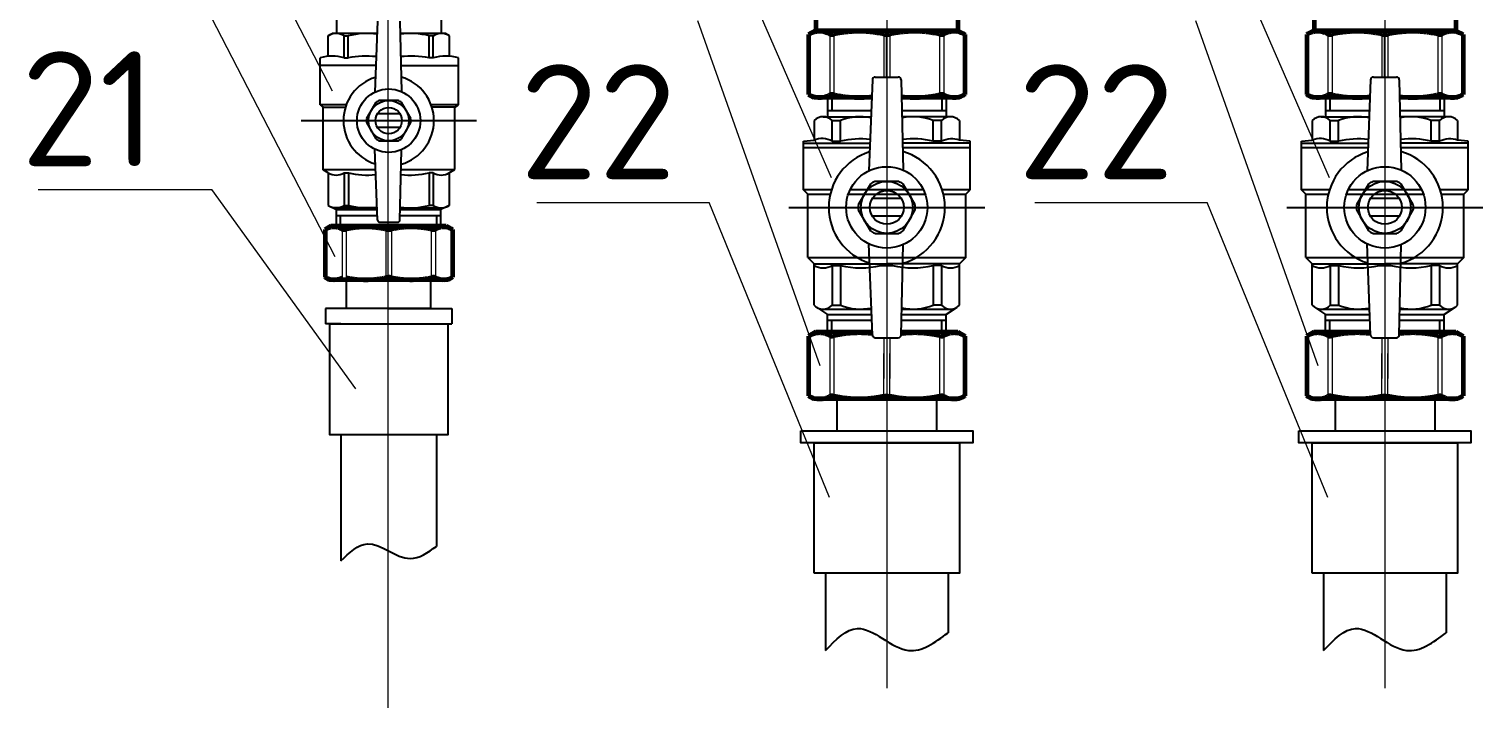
# Model space of a CAD drawing. Header units: millimetres. Extents: x -718 to 68664, y -49984 to -979.
# Drawn here: x 9731 to 13525, y -25816 to -24046 of the extents above; entities that cross this region are included whole.
import ezdxf

# ---------------------------------------------------------------- set-up
doc = ezdxf.new("R2010")
doc.units = ezdxf.units.MM
doc.layers.add('Text', color=7, linetype='Continuous', lineweight=15)
doc.layers.add('ХВС (В1)_20', color=5, linetype='Continuous', lineweight=25)
doc.styles.add('ISOCPEUR', font='isocpeur.ttf', dxfattribs={"width": 0.65})

msp = doc.modelspace()

# ---------------------------------------------------------------- linework, layer by layer
at = {"layer": 'Text'}
for p, q in [((11969.6, -22177.7), (11969.6, -25764.9)), ((13269.6, -22177.7), (13269.6, -25764.9)), ((10667, -22228.9), (10667, -25816.1))]:
    msp.add_line(p, q, dxfattribs=at)
for points in [[(10522.8, -24207.7), (10186.6, -23558.9)], [(11825.3, -24433.9), (11451.5, -23577.2)], [(13125.3, -24433.9), (12751.5, -23577.2)], [(10529.9, -24639.8), (10193.8, -23991)], [(11795.7, -24924.2), (11476.4, -24024.3)], [(13095.7, -24924.2), (12776.4, -24024.3)], [(9754.5, -24464.1), (10207.9, -24464.1)], [(10583.6, -24984.4), (10207.9, -24464.1)], [(11056.1, -24497.9), (11506.1, -24497.9)], [(11820.3, -25267.5), (11506.1, -24497.9)], [(12356.1, -24497.9), (12806.1, -24497.9)], [(13120.3, -25267.5), (12806.1, -24497.9)]]:
    msp.add_lwpolyline(points, dxfattribs=at)
at = {"layer": 'ХВС (В1)_20', "ltscale": 0.5}
for p, q in [((10533.3, -24014.2), (10533.3, -24057.5)), ((10806.2, -24014.2), (10806.2, -24057.5)), ((10640.3, -24025.4), (10633.2, -24210.5)), ((10698.8, -24025.4), (10703, -24209.1)), ((10511.3, -24063.6), (10521.8, -24057.5)), ((10511.3, -24117.2), (10511.3, -24063.6)), ((10639.1, -24057.5), (10521.8, -24057.5)), ((10553.2, -24121.1), (10553.2, -24063.6)), ((10553.2, -24063.6), (10564, -24063.6)), ((10564, -24121.1), (10564, -24063.6)), ((10817.7, -24057.5), (10699.5, -24057.5)), ((10775.1, -24121.1), (10775.1, -24063.6)), ((10786.3, -24063.6), (10775.5, -24063.6)), ((10786, -24121.1), (10786, -24063.6)), ((10828.3, -24063.6), (10817.7, -24057.5)), ((10828.3, -24117), (10828.3, -24063.6)), ((10491, -24140.6), (10491, -24121.1)), ((10852, -24140.6), (10852, -24121.1)), ((10491, -24243.3), (10491, -24140.6)), ((10635.9, -24140.6), (10491, -24140.6)), ((10701.4, -24140.6), (10852, -24140.6)), ((10852, -24243.3), (10852, -24140.6)), ((11932.1, -24178.2), (11923, -24415.7)), ((11939.5, -24171), (11999.7, -24171)), ((12007.1, -24178.2), (12012.4, -24413.9)), ((13232.1, -24178.2), (13223, -24415.7)), ((13239.5, -24171), (13299.7, -24171)), ((13307.1, -24178.2), (13312.4, -24413.9)), ((10491, -24243.3), (10498.6, -24249.5)), ((10559, -24243.3), (10491, -24243.3)), ((10852, -24243.3), (10780.2, -24243.3)), ((10842.2, -24249.5), (10852, -24243.3)), ((10498.6, -24413.1), (10498.6, -24249.5)), ((10498.6, -24249.5), (10556.8, -24249.5)), ((10842, -24249.5), (10782.3, -24249.5)), ((10842, -24412.2), (10842, -24249.5)), ((11803.4, -24274.6), (11928.4, -24274.6)), ((11827, -24284.4), (11848.6, -24284.4)), ((12135.8, -24274.6), (12009.3, -24274.6)), ((12112.1, -24284.4), (12090.5, -24284.4)), ((13103.4, -24274.6), (13228.4, -24274.6)), ((13127, -24284.4), (13148.6, -24284.4)), ((13435.8, -24274.6), (13309.3, -24274.6)), ((13412.1, -24284.4), (13390.5, -24284.4)), ((10640.3, -24544.2), (10633.2, -24359.1)), ((11752.1, -24338.6), (11779.7, -24335.6)), ((11752.1, -24343.1), (11752.1, -24338.6)), ((11827, -24338.6), (11848.6, -24338.6)), ((12112.1, -24338.6), (12090.5, -24338.6)), ((12187.1, -24338.6), (12159.4, -24335.6)), ((12187.1, -24343.1), (12187.1, -24338.6)), ((13052.1, -24338.6), (13079.7, -24335.6)), ((13052.1, -24343.1), (13052.1, -24338.6)), ((13127, -24338.6), (13148.6, -24338.6)), ((13412.1, -24338.6), (13390.5, -24338.6)), ((13487.1, -24338.6), (13459.4, -24335.6)), ((13487.1, -24343.1), (13487.1, -24338.6)), ((10698.8, -24544.2), (10702.9, -24360.5)), ((10511.5, -24420.6), (10498.6, -24413.1)), ((10635.3, -24413.1), (10498.6, -24413.1)), ((10511.5, -24420.6), (10511.5, -24506)), ((10553.5, -24420.6), (10564.3, -24420.6)), ((10553.5, -24420.6), (10553.5, -24506)), ((10564.3, -24420.6), (10564.3, -24506)), ((10840.6, -24413.1), (10701.8, -24413.1)), ((10785.6, -24420.6), (10774.8, -24420.6)), ((10774.8, -24420.6), (10774.8, -24506)), ((10785.6, -24420.6), (10785.6, -24506)), ((10827.5, -24420.6), (10842, -24412.2)), ((10827.5, -24420.6), (10827.5, -24506)), ((10511.5, -24506.3), (10533, -24516.1)), ((10639.1, -24512.1), (10524.3, -24512.1)), ((10553.5, -24506), (10564.3, -24506)), ((10699.5, -24512.1), (10814.4, -24512.1)), ((10785.6, -24506), (10774.8, -24506)), ((10827.5, -24505.7), (10806, -24516.1)), ((10533.1, -24559.5), (10533, -24516.1)), ((10533.1, -24532.5), (10639.9, -24532.5)), ((10646.2, -24549.8), (10693, -24549.8)), ((10699.1, -24532.5), (10806, -24532.5)), ((10806, -24559.5), (10806, -24516.1)), ((11932.1, -24843.8), (11923, -24606.3)), ((12007.1, -24843.8), (12012.4, -24608.1)), ((13232.1, -24843.8), (13223, -24606.3)), ((13307.1, -24843.8), (13312.4, -24608.1)), ((11779.7, -24658), (11969.6, -24658)), ((12159.4, -24658), (11969.6, -24658)), ((13079.7, -24658), (13269.6, -24658)), ((13459.4, -24658), (13269.6, -24658)), ((11786.2, -24771.5), (11814.9, -24790.1)), ((11802.1, -24776.4), (11929.5, -24776.4)), ((11827, -24766.3), (11848.6, -24766.3)), ((12008.6, -24776.4), (12137, -24776.4)), ((12112.1, -24766.3), (12090.5, -24766.3)), ((12152.2, -24772), (12124.3, -24790.1)), ((13086.2, -24771.5), (13114.9, -24790.1)), ((13102.1, -24776.4), (13229.5, -24776.4)), ((13127, -24766.3), (13148.6, -24766.3)), ((13308.6, -24776.4), (13437, -24776.4)), ((13412.1, -24766.3), (13390.5, -24766.3)), ((13452.2, -24772), (13424.3, -24790.1)), ((11939.5, -24851), (11999.7, -24851)), ((13239.5, -24851), (13299.7, -24851))]:
    msp.add_line(p, q, dxfattribs=at)
at = {"layer": 'ХВС (В1)_20', "lineweight": 60}
for p, q in [((11784.6, -24009.4), (11784.6, -24049.4)), ((12154.6, -24009.4), (12154.6, -24049.4)), ((13084.6, -24009.4), (13084.6, -24049.4)), ((13454.6, -24009.4), (13454.6, -24049.4)), ((11784.6, -24049.4), (11765.6, -24060.4)), ((11784.6, -24049.4), (12154.6, -24049.4)), ((12154.6, -24049.4), (12173.6, -24060.4)), ((13084.6, -24049.4), (13065.6, -24060.4)), ((13084.6, -24049.4), (13454.6, -24049.4)), ((13454.6, -24049.4), (13473.6, -24060.4)), ((11767.1, -24059.6), (11765.6, -24060.4)), ((11765.6, -24060.4), (11765.6, -24216.3)), ((12172.1, -24059.6), (12173.6, -24060.4)), ((12173.6, -24060.4), (12173.6, -24216.3)), ((13067.1, -24059.6), (13065.6, -24060.4)), ((13065.6, -24060.4), (13065.6, -24216.3)), ((13472.1, -24059.6), (13473.6, -24060.4)), ((13473.6, -24060.4), (13473.6, -24216.3)), ((11765.6, -24216.3), (11779.6, -24224.4)), ((11767.1, -24217.1), (11765.6, -24216.3)), ((11794, -24224.4), (11779.6, -24224.4)), ((11896.9, -24224.4), (11794, -24224.4)), ((11930.3, -24224.4), (11896.9, -24224.4)), ((12042.3, -24224.4), (12008.1, -24224.4)), ((12145.1, -24224.4), (12042.3, -24224.4)), ((12159.6, -24224.4), (12145.1, -24224.4)), ((12173.6, -24216.3), (12159.6, -24224.4)), ((12173.6, -24216.3), (12172.1, -24217.1)), ((13065.6, -24216.3), (13079.6, -24224.4)), ((13067.1, -24217.1), (13065.6, -24216.3)), ((13094, -24224.4), (13079.6, -24224.4)), ((13196.9, -24224.4), (13094, -24224.4)), ((13230.3, -24224.4), (13196.9, -24224.4)), ((13342.3, -24224.4), (13308.1, -24224.4)), ((13445.1, -24224.4), (13342.3, -24224.4)), ((13459.6, -24224.4), (13445.1, -24224.4)), ((13473.6, -24216.3), (13459.6, -24224.4)), ((13473.6, -24216.3), (13472.1, -24217.1)), ((10519.6, -24559.5), (10503.5, -24568.8)), ((10505, -24568.1), (10503.5, -24568.8)), ((10503.5, -24568.8), (10503.5, -24693.1)), ((10519.6, -24559.5), (10819.6, -24559.5)), ((10819.6, -24559.5), (10835.7, -24568.8)), ((10835.7, -24568.8), (10835.7, -24693.1)), ((10505, -24693.9), (10503.5, -24693.1)), ((10503.5, -24693.1), (10514.6, -24699.5)), ((10728.9, -24699.5), (10514.6, -24699.5)), ((10824.6, -24699.5), (10728.9, -24699.5)), ((10835.7, -24693.1), (10824.6, -24699.5)), ((10835.7, -24693.1), (10834.2, -24693.9)), ((11784.6, -24835.6), (11765.6, -24846.6)), ((11767.1, -24845.8), (11765.6, -24846.6)), ((11765.6, -24846.6), (11765.6, -25002.5)), ((11784.6, -24835.6), (11931.8, -24835.6)), ((12007.3, -24835.6), (12154.6, -24835.6)), ((12154.6, -24835.6), (12173.6, -24846.6)), ((12172.1, -24845.8), (12173.6, -24846.6)), ((12173.6, -24846.6), (12173.6, -25002.5)), ((13084.6, -24835.6), (13065.6, -24846.6)), ((13067.1, -24845.8), (13065.6, -24846.6)), ((13065.6, -24846.6), (13065.6, -25002.5)), ((13084.6, -24835.6), (13231.8, -24835.6)), ((13307.3, -24835.6), (13454.6, -24835.6)), ((13454.6, -24835.6), (13473.6, -24846.6)), ((13472.1, -24845.8), (13473.6, -24846.6)), ((13473.6, -24846.6), (13473.6, -25002.5)), ((11765.6, -25002.5), (11779.6, -25010.6)), ((11767.1, -25003.3), (11765.6, -25002.5)), ((12173.6, -25002.5), (12159.6, -25010.6)), ((12173.6, -25002.5), (12172.1, -25003.3)), ((13065.6, -25002.5), (13079.6, -25010.6)), ((13067.1, -25003.3), (13065.6, -25002.5)), ((13473.6, -25002.5), (13459.6, -25010.6)), ((13473.6, -25002.5), (13472.1, -25003.3)), ((11896.9, -25010.6), (11779.6, -25010.6)), ((12008.1, -25010.6), (11896.9, -25010.6)), ((12042.3, -25010.6), (12008.1, -25010.6)), ((12159.6, -25010.6), (12042.3, -25010.6)), ((13196.9, -25010.6), (13079.6, -25010.6)), ((13308.1, -25010.6), (13196.9, -25010.6)), ((13342.3, -25010.6), (13308.1, -25010.6)), ((13459.6, -25010.6), (13342.3, -25010.6))]:
    msp.add_line(p, q, dxfattribs=at)
at = {"layer": 'ХВС (В1)_20', "lineweight": 18}
for p, q in [((11767.1, -24059.6), (11767.1, -24217.1)), ((11821, -24059.6), (11821, -24217.1)), ((11831.8, -24059.6), (11831.8, -24217.1)), ((11961.9, -24059.6), (11961.9, -24171)), ((11977.2, -24059.6), (11977.2, -24171)), ((12107.4, -24059.6), (12107.4, -24217.1)), ((12118.2, -24059.6), (12118.2, -24217.1)), ((12172.1, -24059.6), (12172.1, -24217.1)), ((13067.1, -24059.6), (13067.1, -24217.1)), ((13121, -24059.6), (13121, -24217.1)), ((13131.8, -24059.6), (13131.8, -24217.1)), ((13261.9, -24059.6), (13261.9, -24171)), ((13277.2, -24059.6), (13277.2, -24171)), ((13407.4, -24059.6), (13407.4, -24217.1)), ((13418.2, -24059.6), (13418.2, -24217.1)), ((13472.1, -24059.6), (13472.1, -24217.1)), ((11969.6, -24178.5), (11969.6, -24244.4)), ((13269.6, -24178.5), (13269.6, -24244.4)), ((10505, -24568.1), (10505, -24693.9)), ((10547.8, -24568.1), (10547.8, -24693.9)), ((10558.6, -24568.1), (10558.6, -24693.9)), ((10661.9, -24568.1), (10661.9, -24693.9)), ((10677.2, -24568.1), (10677.2, -24693.9)), ((10780.6, -24568.1), (10780.6, -24693.9)), ((10791.4, -24568.1), (10791.4, -24693.9)), ((10834.2, -24568.1), (10834.2, -24693.9)), ((11767.1, -24845.8), (11767.1, -25003.3)), ((11821, -24845.8), (11821, -25003.3)), ((11831.8, -24845.8), (11831.8, -25003.3)), ((11961.9, -24851), (11961.9, -24957.2)), ((11977.2, -24851), (11977.2, -24957.2)), ((12107.4, -24845.8), (12107.4, -25003.3)), ((12118.2, -24845.8), (12118.2, -25003.3)), ((12172.1, -24845.8), (12172.1, -25003.3)), ((13067.1, -24845.8), (13067.1, -25003.3)), ((13121, -24845.8), (13121, -25003.3)), ((13131.8, -24845.8), (13131.8, -25003.3)), ((13261.9, -24851), (13261.9, -24957.2)), ((13277.2, -24851), (13277.2, -24957.2)), ((13407.4, -24845.8), (13407.4, -25003.3)), ((13418.2, -24845.8), (13418.2, -25003.3)), ((13472.1, -24845.8), (13472.1, -25003.3)), ((11961.9, -25003.3), (11961.9, -24891.9)), ((11977.2, -25003.3), (11977.2, -24891.9)), ((13261.9, -25003.3), (13261.9, -24891.9)), ((13277.2, -25003.3), (13277.2, -24891.9))]:
    msp.add_line(p, q, dxfattribs=at)
at = {"layer": 'ХВС (В1)_20', "ltscale": 0.4}
for p, q in [((11969.6, -24171), (11969.6, -24057.7)), ((13269.6, -24171), (13269.6, -24057.7)), ((10441, -24284.8), (10899, -24284.8)), ((11713.7, -24511), (12225.5, -24511)), ((13013.7, -24511), (13525.5, -24511))]:
    msp.add_line(p, q, dxfattribs=at)
at = {"layer": 'ХВС (В1)_20'}
for p, q in [((10553.2, -24121.1), (10564, -24121.1)), ((10786, -24121.1), (10775.1, -24121.1)), ((11814.9, -24224.4), (11814.9, -24274.6)), ((11825.9, -24224.4), (11825.9, -24258.6)), ((12113.3, -24224.4), (12113.3, -24258.6)), ((12124.3, -24224.4), (12124.3, -24274.6)), ((13114.9, -24224.4), (13114.9, -24274.6)), ((13125.9, -24224.4), (13125.9, -24258.6)), ((13413.3, -24224.4), (13413.3, -24258.6)), ((13424.3, -24224.4), (13424.3, -24274.6)), ((10698.8, -24266.7), (10640.4, -24266.7)), ((11779.7, -24284.4), (11779.7, -24335.6)), ((11814.9, -24258.6), (11929, -24258.6)), ((11827, -24338.6), (11827, -24284.4)), ((11848.6, -24338.6), (11848.6, -24284.4)), ((12008.9, -24258.6), (12124.3, -24258.6)), ((12090.5, -24338.6), (12090.5, -24284.4)), ((12112.1, -24338.6), (12112.1, -24284.4)), ((12159.4, -24284.4), (12159.4, -24335.6)), ((13079.7, -24284.4), (13079.7, -24335.6)), ((13114.9, -24258.6), (13229, -24258.6)), ((13127, -24338.6), (13127, -24284.4)), ((13148.6, -24338.6), (13148.6, -24284.4)), ((13308.9, -24258.6), (13424.3, -24258.6)), ((13390.5, -24338.6), (13390.5, -24284.4)), ((13412.1, -24338.6), (13412.1, -24284.4)), ((13459.4, -24284.4), (13459.4, -24335.6)), ((10698.8, -24302.9), (10640.4, -24302.9)), ((11752.1, -24354.9), (11752.1, -24343.1)), ((11752.1, -24343.1), (11925.7, -24343.1)), ((11752.1, -24465.5), (11752.1, -24354.9)), ((11752.1, -24354.9), (11925.3, -24354.9)), ((12187.1, -24343.1), (12010.8, -24343.1)), ((12011.1, -24354.9), (12187.1, -24354.9)), ((12187.1, -24354.9), (12187.1, -24343.1)), ((12187.1, -24465.5), (12187.1, -24354.9)), ((13052.1, -24354.9), (13052.1, -24343.1)), ((13052.1, -24343.1), (13225.7, -24343.1)), ((13052.1, -24465.5), (13052.1, -24354.9)), ((13052.1, -24354.9), (13225.3, -24354.9)), ((13487.1, -24343.1), (13310.8, -24343.1)), ((13311.1, -24354.9), (13487.1, -24354.9)), ((13487.1, -24354.9), (13487.1, -24343.1)), ((13487.1, -24465.5), (13487.1, -24354.9)), ((11763.5, -24476.8), (11752.1, -24465.5)), ((11825, -24465.5), (11752.1, -24465.5)), ((12065.5, -24465.5), (11873.7, -24465.5)), ((12187.1, -24465.5), (12114.2, -24465.5)), ((12175.8, -24476.8), (12187.1, -24465.5)), ((13063.5, -24476.8), (13052.1, -24465.5)), ((13125, -24465.5), (13052.1, -24465.5)), ((13365.5, -24465.5), (13173.7, -24465.5)), ((13487.1, -24465.5), (13414.2, -24465.5)), ((13475.8, -24476.8), (13487.1, -24465.5)), ((11763.5, -24641.8), (11763.5, -24476.8)), ((11763.5, -24476.8), (11821.9, -24476.8)), ((11869.1, -24476.8), (12070, -24476.8)), ((12007.1, -24487.7), (11932.1, -24487.7)), ((12117.3, -24476.8), (12175.8, -24476.8)), ((12175.7, -24641.8), (12175.7, -24476.8)), ((13063.5, -24641.8), (13063.5, -24476.8)), ((13063.5, -24476.8), (13121.9, -24476.8)), ((13169.1, -24476.8), (13370, -24476.8)), ((13307.1, -24487.7), (13232.1, -24487.7)), ((13417.3, -24476.8), (13475.8, -24476.8)), ((13475.7, -24641.8), (13475.7, -24476.8)), ((10533, -24516.1), (10639.3, -24516.1)), ((10544.1, -24559.5), (10544.1, -24532.5)), ((10699.5, -24516.1), (10806, -24516.1)), ((10795, -24559.5), (10795, -24532.5)), ((12007.1, -24534.3), (11932.1, -24534.3)), ((13307.1, -24534.3), (13232.1, -24534.3)), ((11763.5, -24641.8), (12175.7, -24641.8)), ((11763.5, -24641.8), (11779.7, -24658)), ((11779.7, -24766.3), (11779.7, -24658)), ((11827, -24662.1), (11848.6, -24662.1)), ((11827, -24662.1), (11848.6, -24662.1)), ((11827, -24662.1), (11827, -24766.3)), ((11848.6, -24662.1), (11848.6, -24766.3)), ((11954.3, -24662.1), (11984.9, -24662.1)), ((12112.1, -24662.1), (12090.5, -24662.1)), ((12112.1, -24662.1), (12090.5, -24662.1)), ((12090.5, -24662.1), (12090.5, -24766.3)), ((12112.1, -24662.1), (12112.1, -24766.3)), ((12175.7, -24641.8), (12159.4, -24658)), ((12159.4, -24766.3), (12159.4, -24658)), ((13063.5, -24641.8), (13475.7, -24641.8)), ((13063.5, -24641.8), (13079.7, -24658)), ((13079.7, -24766.3), (13079.7, -24658)), ((13127, -24662.1), (13148.6, -24662.1)), ((13127, -24662.1), (13148.6, -24662.1)), ((13127, -24662.1), (13127, -24766.3)), ((13148.6, -24662.1), (13148.6, -24766.3)), ((13254.3, -24662.1), (13284.9, -24662.1)), ((13412.1, -24662.1), (13390.5, -24662.1)), ((13412.1, -24662.1), (13390.5, -24662.1)), ((13390.5, -24662.1), (13390.5, -24766.3)), ((13412.1, -24662.1), (13412.1, -24766.3)), ((13475.7, -24641.8), (13459.4, -24658)), ((13459.4, -24766.3), (13459.4, -24658)), ((10559.6, -24774.5), (10559.6, -24699.5)), ((10779.6, -24774.5), (10779.6, -24699.5)), ((10779.6, -24774.5), (10505, -24774.5)), ((10505, -24774.5), (10505, -24814.5)), ((10669.6, -24774.5), (10834.2, -24774.5)), ((10834.2, -24774.5), (10834.2, -24814.5)), ((10544.6, -24814.5), (10505, -24814.5)), ((10544.6, -24814.5), (10794.6, -24814.5)), ((10794.6, -24814.5), (10834.2, -24814.5)), ((11814.9, -24790.1), (11930, -24790.1)), ((11814.9, -24835.6), (11814.9, -24790.1)), ((11814.9, -24805.2), (11930.6, -24805.2)), ((11825.9, -24835.6), (11825.9, -24805.2)), ((12008, -24805.2), (12124.3, -24805.2)), ((12008.3, -24790.1), (12124.3, -24790.1)), ((12113.3, -24835.6), (12113.3, -24805.2)), ((12124.3, -24835.6), (12124.3, -24790.1)), ((13114.9, -24790.1), (13230, -24790.1)), ((13114.9, -24835.6), (13114.9, -24790.1)), ((13114.9, -24805.2), (13230.6, -24805.2)), ((13125.9, -24835.6), (13125.9, -24805.2)), ((13308, -24805.2), (13424.3, -24805.2)), ((13308.3, -24790.1), (13424.3, -24790.1)), ((13413.3, -24835.6), (13413.3, -24805.2)), ((13424.3, -24835.6), (13424.3, -24790.1)), ((11839.6, -25010.6), (11839.6, -25093.8)), ((12099.6, -25010.6), (12099.6, -25093.8)), ((13139.6, -25010.6), (13139.6, -25093.8)), ((13399.6, -25010.6), (13399.6, -25093.8)), ((10544.6, -25104.5), (10544.6, -25433)), ((10794.6, -25104.5), (10794.6, -25394.9)), ((11809.6, -25464.6), (11809.6, -25666.4)), ((12129.6, -25464.6), (12129.6, -25620.2)), ((13109.6, -25464.6), (13109.6, -25666.4)), ((13429.6, -25464.6), (13429.6, -25620.2))]:
    msp.add_line(p, q, dxfattribs=at)
for points in [[(10636.1, -24237.3), (10611.7, -24279.6)], [(10694, -24232.1), (10645.2, -24232.1)], [(10727.5, -24279.6), (10703, -24237.3)], [(10611.7, -24290), (10636.1, -24332.3)], [(10703, -24332.3), (10727.5, -24290)], [(10645.2, -24337.5), (10694, -24337.5)], [(11926.7, -24450.1), (11895.3, -24504.3)], [(12000.9, -24443.3), (11938.3, -24443.3)], [(12043.8, -24504.3), (12012.5, -24450.1)], [(13226.7, -24450.1), (13195.3, -24504.3)], [(13300.9, -24443.3), (13238.3, -24443.3)], [(13343.8, -24504.3), (13312.5, -24450.1)], [(11895.3, -24517.7), (11926.7, -24571.9)], [(12012.5, -24571.9), (12043.8, -24517.7)], [(13195.3, -24517.7), (13226.7, -24571.9)], [(13312.5, -24571.9), (13343.8, -24517.7)], [(11938.3, -24578.7), (12000.9, -24578.7)], [(13238.3, -24578.7), (13300.9, -24578.7)]]:
    msp.add_lwpolyline(points, dxfattribs=at)
for points in [[(10515.6, -24814.5), (10823.6, -24814.5), (10823.6, -25104.5), (10515.6, -25104.5)], [(11745, -25093.8), (12194.2, -25093.8), (12194.2, -25124.6), (11745, -25124.6)], [(13045, -25093.8), (13494.2, -25093.8), (13494.2, -25124.6), (13045, -25124.6)], [(11780.1, -25464.6), (11780.1, -25124.6), (12159.1, -25124.6), (12159.1, -25464.6)], [(13080.1, -25464.6), (13080.1, -25124.6), (13459.1, -25124.6), (13459.1, -25464.6)]]:
    msp.add_lwpolyline(points, close=True, dxfattribs=at)
for centre, radius in [((10669.6, -24284.8), 82.7), ((10669.6, -24284.8), 52.7), ((10669.6, -24284.8), 34.4), ((11969.6, -24511), 106.1), ((13269.6, -24511), 106.1), ((11969.6, -24511), 67.7), ((11969.6, -24511), 44.1), ((13269.6, -24511), 67.7), ((13269.6, -24511), 44.1)]:
    msp.add_circle(centre, radius, dxfattribs=at)
at = {"layer": 'ХВС (В1)_20', "ltscale": 0.5}
for centre, radius, start, end in [((10532.2, -24096.4), 39, 57.4341, 122.5659), ((10612.8, -24256.8), 199.3, 82.4382, 104.1715), ((10726.5, -24258.2), 200.7, 75.8772, 97.7129), ((10807.3, -24096.4), 39, 57.4341, 122.5659), ((11939.5, -24178.5), 7.45, 90, 178.0724), ((11999.7, -24178.5), 7.45, 1.9276, 90), ((13239.5, -24178.5), 7.45, 90, 178.0724), ((13299.7, -24178.5), 7.45, 1.9276, 90), ((11803.4, -24308.2), 33.6, 45.2407, 134.7593), ((11901.5, -24422), 147.4, 79.5239, 111.007), ((12037.7, -24422), 147.4, 68.993, 101.093), ((12135.8, -24308.2), 33.6, 45.2407, 134.7593), ((13103.4, -24308.2), 33.6, 45.2407, 134.7593), ((13201.5, -24422), 147.4, 79.5239, 111.007), ((13337.7, -24422), 147.4, 68.993, 101.093), ((13435.8, -24308.2), 33.6, 45.2407, 134.7593), ((10532.5, -24387.8), 39, 237.4341, 302.5659), ((10613.1, -24227.4), 199.3, 255.8285, 276.5412), ((10726, -24227.4), 199.3, 262.9424, 284.1715), ((10806.6, -24387.8), 39, 237.4341, 302.5659), ((10532.5, -24473.2), 39, 237.4341, 302.5659), ((10613.1, -24312.8), 199.3, 255.8285, 277.4862), ((10726, -24312.8), 199.3, 262.3903, 284.1715), ((10806.6, -24473.2), 39, 237.4341, 302.5659), ((10646.2, -24544), 5.81, 181.9276, 270), ((10693, -24544), 5.81, 270, 358.0724), ((11803.4, -24743.7), 32.7, 223.6662, 316.3338), ((11901.5, -24628.7), 147.4, 248.993, 280.9075), ((12037.7, -24628.7), 147.4, 258.6479, 291.007), ((12135.8, -24743.7), 32.7, 223.6662, 316.3338), ((13103.4, -24743.7), 32.7, 223.6662, 316.3338), ((13201.5, -24628.7), 147.4, 248.993, 280.9075), ((13337.7, -24628.7), 147.4, 258.6479, 291.007), ((13435.8, -24743.7), 32.7, 223.6662, 316.3338), ((11939.5, -24843.5), 7.45, 181.9276, 270), ((11999.7, -24843.5), 7.45, 270, 358.0724), ((13239.5, -24843.5), 7.45, 181.9276, 270), ((13299.7, -24843.5), 7.45, 270, 358.0724)]:
    msp.add_arc(centre, radius, start, end, dxfattribs=at)
at = {"layer": 'ХВС (В1)_20'}
for centre, radius, start, end in [((10522.1, -24227.1), 110.4, 73.6498, 106.3502), ((10612.8, -24384.7), 268, 84.8667, 100.488), ((10726.4, -24384.7), 268, 79.512, 95.4465), ((10819, -24240.6), 123.9, 74.5463, 105.4537), ((10669.6, -24284.8), 118.2, 107.1601, 252.8399), ((10669.6, -24284.8), 118.2, 285.9657, 74.0343), ((10669.6, -24284.8), 58.1, 114.8362, 125.1638), ((10669.6, -24284.8), 58.1, 54.8362, 65.1638), ((10669.6, -24284.8), 58.1, 174.8362, 185.1638), ((10669.6, -24284.8), 58.1, 354.8362, 5.1638), ((10669.6, -24284.8), 58.1, 234.8362, 245.1638), ((10669.6, -24284.8), 58.1, 294.8362, 305.1638), ((11800.2, -24386.4), 54.8, 60.6699, 111.8922), ((11901.5, -24559.9), 227.5, 83.7838, 103.4248), ((12037.7, -24548.4), 216.3, 75.8592, 97.1947), ((12139.7, -24396.8), 64.3, 72.106, 115.332), ((13100.2, -24386.4), 54.8, 60.6699, 111.8922), ((13201.5, -24559.9), 227.5, 83.7838, 103.4248), ((13337.7, -24548.4), 216.3, 75.8592, 97.1947), ((13439.7, -24396.8), 64.3, 72.106, 115.332), ((11969.6, -24511), 151.6, 107.1601, 252.8399), ((11969.6, -24511), 151.6, 285.9657, 74.0343), ((13269.6, -24511), 151.6, 107.1601, 252.8399), ((13269.6, -24511), 151.6, 285.9657, 74.0343), ((11969.6, -24511), 74.5, 114.8362, 125.1638), ((11969.6, -24511), 74.5, 54.8362, 65.1638), ((13269.6, -24511), 74.5, 114.8362, 125.1638), ((13269.6, -24511), 74.5, 54.8362, 65.1638), ((11969.6, -24511), 74.5, 174.8362, 185.1638), ((11969.6, -24511), 74.5, 354.8362, 5.1638), ((13269.6, -24511), 74.5, 174.8362, 185.1638), ((13269.6, -24511), 74.5, 354.8362, 5.1638), ((11969.6, -24511), 74.5, 234.8362, 245.1638), ((11969.6, -24511), 74.5, 294.8362, 305.1638), ((13269.6, -24511), 74.5, 234.8362, 245.1638), ((13269.6, -24511), 74.5, 294.8362, 305.1638), ((11803.4, -24623.1), 45.7, 238.8131, 301.1869), ((11901.5, -24451.7), 217, 255.9063, 284.0937), ((12037.7, -24451.7), 217, 255.9063, 284.0937), ((12135.8, -24623.1), 45.7, 238.8131, 301.1869), ((13103.4, -24623.1), 45.7, 238.8131, 301.1869), ((13201.5, -24451.7), 217, 255.9063, 284.0937), ((13337.7, -24451.7), 217, 255.9063, 284.0937), ((13435.8, -24623.1), 45.7, 238.8131, 301.1869)]:
    msp.add_arc(centre, radius, start, end, dxfattribs=at)
at = {"layer": 'ХВС (В1)_20', "lineweight": 60}
for points, knots in [([(11821, -24059.6), (11818.6, -24058.3), (11814.8, -24056.5), (11809.5, -24054.7), (11804.9, -24053.4), (11799.8, -24052.5), (11794.5, -24052.2), (11789.3, -24052.4), (11784.5, -24053.1), (11779.7, -24054.3), (11773.9, -24056.3), (11769.7, -24058.2), (11767.1, -24059.6)], [0, 0, 0, 0, 1.732048, 2.812715, 3.809599, 5.068792, 6.499944, 7.626884, 8.77842, 9.934735, 11.08807, 13, 13, 13, 13]), ([(11961.9, -24059.6), (11956.2, -24058.3), (11946.9, -24056.5), (11934.2, -24054.7), (11923.1, -24053.4), (11910.7, -24052.5), (11897.9, -24052.2), (11885.4, -24052.4), (11873.9, -24053.1), (11862.3, -24054.3), (11848.3, -24056.3), (11838.1, -24058.2), (11831.8, -24059.6)], [0, 0, 0, 0, 1.732048, 2.812715, 3.809599, 5.068792, 6.499944, 7.626884, 8.77842, 9.934735, 11.08807, 13, 13, 13, 13]), ([(12107.4, -24059.6), (12101.6, -24058.3), (12092.3, -24056.5), (12079.7, -24054.7), (12068.5, -24053.4), (12056.1, -24052.5), (12043.3, -24052.2), (12030.9, -24052.4), (12019.3, -24053.1), (12007.7, -24054.3), (11993.7, -24056.3), (11983.5, -24058.2), (11977.2, -24059.6)], [0, 0, 0, 0, 1.732048, 2.812715, 3.809599, 5.068792, 6.499944, 7.626884, 8.77842, 9.934735, 11.08807, 13, 13, 13, 13]), ([(12172.1, -24059.6), (12169.7, -24058.3), (12165.9, -24056.5), (12160.6, -24054.7), (12156, -24053.4), (12150.9, -24052.5), (12145.5, -24052.2), (12140.4, -24052.4), (12135.6, -24053.1), (12130.8, -24054.3), (12125, -24056.3), (12120.8, -24058.2), (12118.2, -24059.6)], [0, 0, 0, 0, 1.732048, 2.812715, 3.809599, 5.068792, 6.499944, 7.626884, 8.77842, 9.934735, 11.08807, 13, 13, 13, 13]), ([(13121, -24059.6), (13118.6, -24058.3), (13114.8, -24056.5), (13109.5, -24054.7), (13104.9, -24053.4), (13099.8, -24052.5), (13094.5, -24052.2), (13089.3, -24052.4), (13084.5, -24053.1), (13079.7, -24054.3), (13073.9, -24056.3), (13069.7, -24058.2), (13067.1, -24059.6)], [0, 0, 0, 0, 1.732048, 2.812715, 3.809599, 5.068792, 6.499944, 7.626884, 8.77842, 9.934735, 11.08807, 13, 13, 13, 13]), ([(13261.9, -24059.6), (13256.2, -24058.3), (13246.9, -24056.5), (13234.2, -24054.7), (13223.1, -24053.4), (13210.7, -24052.5), (13197.9, -24052.2), (13185.4, -24052.4), (13173.9, -24053.1), (13162.3, -24054.3), (13148.3, -24056.3), (13138.1, -24058.2), (13131.8, -24059.6)], [0, 0, 0, 0, 1.732048, 2.812715, 3.809599, 5.068792, 6.499944, 7.626884, 8.77842, 9.934735, 11.08807, 13, 13, 13, 13]), ([(13407.4, -24059.6), (13401.6, -24058.3), (13392.3, -24056.5), (13379.7, -24054.7), (13368.5, -24053.4), (13356.1, -24052.5), (13343.3, -24052.2), (13330.9, -24052.4), (13319.3, -24053.1), (13307.7, -24054.3), (13293.7, -24056.3), (13283.5, -24058.2), (13277.2, -24059.6)], [0, 0, 0, 0, 1.732048, 2.812715, 3.809599, 5.068792, 6.499944, 7.626884, 8.77842, 9.934735, 11.08807, 13, 13, 13, 13]), ([(13472.1, -24059.6), (13469.7, -24058.3), (13465.9, -24056.5), (13460.6, -24054.7), (13456, -24053.4), (13450.9, -24052.5), (13445.5, -24052.2), (13440.4, -24052.4), (13435.6, -24053.1), (13430.8, -24054.3), (13425, -24056.3), (13420.8, -24058.2), (13418.2, -24059.6)], [0, 0, 0, 0, 1.732048, 2.812715, 3.809599, 5.068792, 6.499944, 7.626884, 8.77842, 9.934735, 11.08807, 13, 13, 13, 13]), ([(11821, -24059.6), (11821.4, -24059.8), (11822.3, -24060.1), (11824, -24060.3), (11826, -24060.4), (11828.4, -24060.2), (11830.5, -24059.8), (11831.8, -24059.6)], [0, 0, 0, 0, 1.521775, 3.271758, 4.355943, 5.766023, 8, 8, 8, 8]), ([(11961.9, -24059.6), (11963, -24059.8), (11964.6, -24060.1), (11967.2, -24060.3), (11969.2, -24060.4), (11971.8, -24060.3), (11974.4, -24060.1), (11976.3, -24059.8), (11977.2, -24059.6)], [0, 0, 0, 0, 2.048622, 2.800821, 4.500089, 5.497181, 7.221201, 9, 9, 9, 9]), ([(12107.4, -24059.6), (12108.5, -24059.8), (12110.9, -24060.2), (12113.6, -24060.4), (12115.5, -24060.3), (12117, -24060.1), (12117.8, -24059.8), (12118.2, -24059.6)], [0, 0, 0, 0, 1.979622, 4.120013, 5.247781, 6.418845, 8, 8, 8, 8]), ([(13121, -24059.6), (13121.4, -24059.8), (13122.3, -24060.1), (13124, -24060.3), (13126, -24060.4), (13128.4, -24060.2), (13130.5, -24059.8), (13131.8, -24059.6)], [0, 0, 0, 0, 1.521775, 3.271758, 4.355943, 5.766023, 8, 8, 8, 8]), ([(13261.9, -24059.6), (13263, -24059.8), (13264.6, -24060.1), (13267.2, -24060.3), (13269.2, -24060.4), (13271.8, -24060.3), (13274.4, -24060.1), (13276.3, -24059.8), (13277.2, -24059.6)], [0, 0, 0, 0, 2.048622, 2.800821, 4.500089, 5.497181, 7.221201, 9, 9, 9, 9]), ([(13407.4, -24059.6), (13408.5, -24059.8), (13410.9, -24060.2), (13413.6, -24060.4), (13415.5, -24060.3), (13417, -24060.1), (13417.8, -24059.8), (13418.2, -24059.6)], [0, 0, 0, 0, 1.979622, 4.120013, 5.247781, 6.418845, 8, 8, 8, 8]), ([(11767.1, -24217.1), (11769.9, -24218.6), (11774.8, -24220.8), (11781.6, -24222.9), (11787.8, -24224.1), (11791.9, -24224.4), (11794, -24224.4)], [0, 0, 0, 0, 2.19885, 3.884032, 5.308578, 7, 7, 7, 7]), ([(11794, -24224.4), (11795.8, -24224.4), (11799.1, -24224.2), (11803.6, -24223.5), (11808, -24222.4), (11811.8, -24221.2), (11816.3, -24219.4), (11819.2, -24218.1), (11821, -24217.1)], [0, 0, 0, 0, 1.715194, 3.30524, 4.509115, 6.071979, 7.140077, 9, 9, 9, 9]), ([(11831.8, -24217.1), (11830.6, -24216.8), (11828.3, -24216.4), (11825.6, -24216.2), (11823.6, -24216.4), (11822.2, -24216.6), (11821.4, -24216.9), (11821, -24217.1)], [0, 0, 0, 0, 1.979622, 4.120013, 5.247781, 6.418845, 8, 8, 8, 8]), ([(11831.8, -24217.1), (11835.6, -24217.9), (11843.4, -24219.5), (11854.8, -24221.3), (11866.8, -24222.9), (11879.3, -24223.9), (11889.6, -24224.3), (11895.6, -24224.4), (11896.9, -24224.4)], [0, 0, 0, 0, 1.599833, 3.270406, 4.746622, 6.555027, 8.456082, 9, 9, 9, 9]), ([(11896.9, -24224.4), (11901, -24224.4), (11909.1, -24224.2), (11920, -24223.5), (11927, -24222.8), (11930.1, -24222.4), (11930.4, -24222.4)], [0, 0, 0, 0, 1.715194, 3.30524, 4.509115, 4.610644, 4.610644, 4.610644, 4.610644]), ([(12008.1, -24222.3), (12009.2, -24222.4), (12014.7, -24223.1), (12024.7, -24223.9), (12035, -24224.3), (12041, -24224.4), (12042.3, -24224.4)], [4.29239, 4.29239, 4.29239, 4.29239, 4.746622, 6.555027, 8.456082, 9, 9, 9, 9]), ([(12042.3, -24224.4), (12046.5, -24224.4), (12054.5, -24224.2), (12065.4, -24223.5), (12075.9, -24222.4), (12085.2, -24221.2), (12095.9, -24219.4), (12102.9, -24218.1), (12107.4, -24217.1)], [0, 0, 0, 0, 1.715194, 3.30524, 4.509115, 6.071979, 7.140077, 9, 9, 9, 9]), ([(12118.2, -24217.1), (12117.8, -24216.9), (12116.8, -24216.5), (12115.2, -24216.3), (12113.2, -24216.3), (12110.8, -24216.4), (12108.7, -24216.8), (12107.4, -24217.1)], [0, 0, 0, 0, 1.521775, 3.271758, 4.355943, 5.766023, 8, 8, 8, 8]), ([(12118.2, -24217.1), (12121, -24218.6), (12125.9, -24220.8), (12132.7, -24222.9), (12138.9, -24224.1), (12142.9, -24224.4), (12145.1, -24224.4)], [0, 0, 0, 0, 2.198848, 3.88403, 5.308577, 7, 7, 7, 7]), ([(12145.1, -24224.4), (12146.8, -24224.4), (12150.2, -24224.2), (12154.7, -24223.5), (12159.1, -24222.4), (12162.9, -24221.2), (12167.3, -24219.4), (12170.2, -24218.1), (12172.1, -24217.1)], [0, 0, 0, 0, 1.715194, 3.30524, 4.509115, 6.071979, 7.140077, 9, 9, 9, 9]), ([(13067.1, -24217.1), (13069.9, -24218.6), (13074.8, -24220.8), (13081.6, -24222.9), (13087.8, -24224.1), (13091.9, -24224.4), (13094, -24224.4)], [0, 0, 0, 0, 2.19885, 3.884032, 5.308578, 7, 7, 7, 7]), ([(13094, -24224.4), (13095.8, -24224.4), (13099.1, -24224.2), (13103.6, -24223.5), (13108, -24222.4), (13111.8, -24221.2), (13116.3, -24219.4), (13119.2, -24218.1), (13121, -24217.1)], [0, 0, 0, 0, 1.715194, 3.30524, 4.509115, 6.071979, 7.140077, 9, 9, 9, 9]), ([(13131.8, -24217.1), (13130.6, -24216.8), (13128.3, -24216.4), (13125.6, -24216.2), (13123.6, -24216.4), (13122.2, -24216.6), (13121.4, -24216.9), (13121, -24217.1)], [0, 0, 0, 0, 1.979622, 4.120013, 5.247781, 6.418845, 8, 8, 8, 8]), ([(13131.8, -24217.1), (13135.6, -24217.9), (13143.4, -24219.5), (13154.8, -24221.3), (13166.8, -24222.9), (13179.3, -24223.9), (13189.6, -24224.3), (13195.6, -24224.4), (13196.9, -24224.4)], [0, 0, 0, 0, 1.599833, 3.270406, 4.746622, 6.555027, 8.456082, 9, 9, 9, 9]), ([(13196.9, -24224.4), (13201, -24224.4), (13209.1, -24224.2), (13220, -24223.5), (13227, -24222.8), (13230.1, -24222.4), (13230.4, -24222.4)], [0, 0, 0, 0, 1.715194, 3.30524, 4.509115, 4.610644, 4.610644, 4.610644, 4.610644]), ([(13308.1, -24222.3), (13309.2, -24222.4), (13314.7, -24223.1), (13324.7, -24223.9), (13335, -24224.3), (13341, -24224.4), (13342.3, -24224.4)], [4.29239, 4.29239, 4.29239, 4.29239, 4.746622, 6.555027, 8.456082, 9, 9, 9, 9]), ([(13342.3, -24224.4), (13346.5, -24224.4), (13354.5, -24224.2), (13365.4, -24223.5), (13375.9, -24222.4), (13385.2, -24221.2), (13395.9, -24219.4), (13402.9, -24218.1), (13407.4, -24217.1)], [0, 0, 0, 0, 1.715194, 3.30524, 4.509115, 6.071979, 7.140077, 9, 9, 9, 9]), ([(13418.2, -24217.1), (13417.8, -24216.9), (13416.8, -24216.5), (13415.2, -24216.3), (13413.2, -24216.3), (13410.8, -24216.4), (13408.7, -24216.8), (13407.4, -24217.1)], [0, 0, 0, 0, 1.521775, 3.271758, 4.355943, 5.766023, 8, 8, 8, 8]), ([(13418.2, -24217.1), (13421, -24218.6), (13425.9, -24220.8), (13432.7, -24222.9), (13438.9, -24224.1), (13442.9, -24224.4), (13445.1, -24224.4)], [0, 0, 0, 0, 2.198848, 3.88403, 5.308577, 7, 7, 7, 7]), ([(13445.1, -24224.4), (13446.8, -24224.4), (13450.2, -24224.2), (13454.7, -24223.5), (13459.1, -24222.4), (13462.9, -24221.2), (13467.3, -24219.4), (13470.2, -24218.1), (13472.1, -24217.1)], [0, 0, 0, 0, 1.715194, 3.30524, 4.509115, 6.071979, 7.140077, 9, 9, 9, 9]), ([(10547.8, -24568.1), (10546.3, -24567.3), (10543.4, -24566), (10539.1, -24564.4), (10534.9, -24563.3), (10530.5, -24562.6), (10526, -24562.3), (10521.4, -24562.6), (10516.5, -24563.6), (10511, -24565.3), (10507.1, -24567), (10505, -24568.1)], [0, 0, 0, 0, 1.274679, 2.473431, 3.600851, 4.844661, 6.08763, 7.393509, 8.681392, 10.222948, 12, 12, 12, 12]), ([(10547.8, -24568.1), (10548.2, -24568.3), (10549.2, -24568.6), (10551, -24568.9), (10553, -24568.8), (10555.3, -24568.7), (10557.3, -24568.4), (10558.6, -24568.1)], [0, 0, 0, 0, 1.519826, 3.515107, 4.610993, 5.766308, 8, 8, 8, 8]), ([(10661.9, -24568.1), (10658.3, -24567.3), (10651.3, -24566), (10641, -24564.4), (10631.6, -24563.4), (10621.4, -24562.6), (10611.4, -24562.3), (10600.4, -24562.6), (10589.9, -24563.2), (10578.3, -24564.5), (10567.9, -24566.2), (10561.1, -24567.5), (10558.6, -24568.1)], [0, 0, 0, 0, 1.380902, 2.67955, 3.900922, 4.930567, 6.499956, 7.653718, 9.060201, 10.414682, 12.045216, 13, 13, 13, 13]), ([(10661.9, -24568.1), (10663, -24568.3), (10664.6, -24568.6), (10667.2, -24568.8), (10669.2, -24568.9), (10671.8, -24568.8), (10674.4, -24568.6), (10676.3, -24568.3), (10677.2, -24568.1)], [0, 0, 0, 0, 2.046521, 2.798995, 4.500073, 5.497114, 7.221625, 9, 9, 9, 9]), ([(10780.6, -24568.1), (10776.9, -24567.3), (10769.9, -24566), (10759.6, -24564.4), (10750.2, -24563.4), (10740, -24562.6), (10730, -24562.3), (10719, -24562.6), (10708.6, -24563.2), (10696.9, -24564.5), (10686.5, -24566.2), (10679.7, -24567.5), (10677.2, -24568.1)], [0, 0, 0, 0, 1.380902, 2.67955, 3.900922, 4.930567, 6.499956, 7.653718, 9.060201, 10.414682, 12.045216, 13, 13, 13, 13]), ([(10780.6, -24568.1), (10781.7, -24568.3), (10784.1, -24568.7), (10786.8, -24568.9), (10788.7, -24568.8), (10790.2, -24568.6), (10791, -24568.3), (10791.4, -24568.1)], [0, 0, 0, 0, 1.977799, 4.119335, 5.247895, 6.419223, 8, 8, 8, 8]), ([(10834.2, -24568.1), (10832.7, -24567.3), (10829.8, -24566), (10825.5, -24564.4), (10821.3, -24563.3), (10816.9, -24562.6), (10812.4, -24562.3), (10807.8, -24562.6), (10802.9, -24563.6), (10797.4, -24565.3), (10793.5, -24567), (10791.4, -24568.1)], [0, 0, 0, 0, 1.274679, 2.473431, 3.600851, 4.844661, 6.08763, 7.393509, 8.681392, 10.222948, 12, 12, 12, 12]), ([(10505, -24693.9), (10507.2, -24695), (10511, -24696.7), (10516.2, -24698.3), (10521.1, -24699.3), (10524.5, -24699.5), (10526.4, -24699.5)], [0, 0, 0, 0, 2.216479, 3.731547, 5.118838, 7, 7, 7, 7]), ([(10526.4, -24699.5), (10527.9, -24699.5), (10531, -24699.4), (10535.8, -24698.5), (10541.4, -24696.9), (10545.5, -24695.1), (10547.8, -24693.9)], [0, 0, 0, 0, 1.507376, 2.95229, 4.709081, 7, 7, 7, 7]), ([(10558.6, -24693.9), (10562.8, -24694.8), (10570.8, -24696.3), (10581.4, -24697.8), (10590.5, -24698.7), (10599.8, -24699.4), (10609.9, -24699.6), (10620.3, -24699.4), (10630, -24698.8), (10640.7, -24697.6), (10651.4, -24696), (10658.8, -24694.6), (10661.9, -24693.9)], [0, 0, 0, 0, 1.613903, 3.045205, 3.996104, 5.035078, 6.558413, 7.750938, 8.966016, 10.18259, 11.795204, 13, 13, 13, 13]), ([(10677.2, -24693.9), (10676.2, -24693.7), (10674.6, -24693.4), (10672, -24693.2), (10670, -24693.1), (10667.4, -24693.2), (10664.8, -24693.4), (10662.9, -24693.7), (10661.9, -24693.9)], [0, 0, 0, 0, 2.046521, 2.798995, 4.500073, 5.497114, 7.221625, 9, 9, 9, 9]), ([(10677.2, -24693.9), (10682.6, -24695), (10691.7, -24696.7), (10704.3, -24698.3), (10716.1, -24699.3), (10724.2, -24699.5), (10728.9, -24699.5)], [0, 0, 0, 0, 2.216479, 3.731547, 5.118838, 7, 7, 7, 7]), ([(10728.9, -24699.5), (10732.6, -24699.5), (10740, -24699.4), (10749.5, -24698.7), (10760.3, -24697.5), (10770.2, -24696), (10777.9, -24694.5), (10780.6, -24693.9)], [0, 0, 0, 0, 1.722715, 3.374046, 4.403071, 6.737439, 8, 8, 8, 8]), ([(10791.4, -24693.9), (10791, -24693.7), (10790, -24693.3), (10788.2, -24693.1), (10786.2, -24693.1), (10783.8, -24693.3), (10781.9, -24693.6), (10780.6, -24693.9)], [0, 0, 0, 0, 1.519826, 3.515107, 4.610993, 5.766308, 8, 8, 8, 8]), ([(10791.4, -24693.9), (10793.6, -24695), (10797.4, -24696.7), (10802.6, -24698.3), (10807.5, -24699.3), (10810.9, -24699.5), (10812.8, -24699.5)], [0, 0, 0, 0, 2.216479, 3.731547, 5.118838, 7, 7, 7, 7]), ([(10812.8, -24699.5), (10814.3, -24699.5), (10817.4, -24699.4), (10822.2, -24698.5), (10827.8, -24696.9), (10831.9, -24695.1), (10834.2, -24693.9)], [0, 0, 0, 0, 1.507376, 2.952291, 4.709081, 7, 7, 7, 7]), ([(11821, -24845.8), (11818.6, -24844.6), (11814.8, -24842.8), (11809.5, -24840.9), (11804.9, -24839.7), (11799.8, -24838.7), (11794.5, -24838.4), (11789.3, -24838.7), (11784.5, -24839.4), (11779.7, -24840.5), (11773.9, -24842.5), (11769.7, -24844.4), (11767.1, -24845.8)], [0, 0, 0, 0, 1.732048, 2.812715, 3.809599, 5.068792, 6.499944, 7.626884, 8.77842, 9.934735, 11.08807, 13, 13, 13, 13]), ([(11821, -24845.8), (11821.4, -24846), (11822.3, -24846.3), (11824, -24846.6), (11826, -24846.6), (11828.4, -24846.4), (11830.5, -24846.1), (11831.8, -24845.8)], [0, 0, 0, 0, 1.521775, 3.271758, 4.355943, 5.766023, 8, 8, 8, 8]), ([(11931.9, -24840.7), (11929.3, -24840.4), (11922.4, -24839.6), (11910.7, -24838.7), (11897.9, -24838.4), (11885.4, -24838.7), (11873.9, -24839.4), (11862.3, -24840.5), (11848.3, -24842.5), (11838.1, -24844.4), (11831.8, -24845.8)], [3.012706, 3.012706, 3.012706, 3.012706, 3.809599, 5.068792, 6.499944, 7.626884, 8.77842, 9.934735, 11.08807, 13, 13, 13, 13]), ([(12107.4, -24845.8), (12101.6, -24844.6), (12092.3, -24842.8), (12079.7, -24840.9), (12068.5, -24839.7), (12056.1, -24838.7), (12043.3, -24838.4), (12030.9, -24838.7), (12019.3, -24839.4), (12011.4, -24840.2), (12007.4, -24840.7), (12007.2, -24840.7)], [0, 0, 0, 0, 1.732048, 2.812715, 3.809599, 5.068792, 6.499944, 7.626884, 8.77842, 9.934735, 9.992305, 9.992305, 9.992305, 9.992305]), ([(12107.4, -24845.8), (12108.5, -24846.1), (12110.9, -24846.5), (12113.6, -24846.6), (12115.5, -24846.5), (12117, -24846.3), (12117.8, -24846), (12118.2, -24845.8)], [0, 0, 0, 0, 1.979622, 4.120013, 5.247781, 6.418845, 8, 8, 8, 8]), ([(12172.1, -24845.8), (12169.7, -24844.6), (12165.9, -24842.8), (12160.6, -24840.9), (12156, -24839.7), (12150.9, -24838.7), (12145.5, -24838.4), (12140.4, -24838.7), (12135.6, -24839.4), (12130.8, -24840.5), (12125, -24842.5), (12120.8, -24844.4), (12118.2, -24845.8)], [0, 0, 0, 0, 1.732048, 2.812715, 3.809599, 5.068792, 6.499944, 7.626884, 8.77842, 9.934735, 11.08807, 13, 13, 13, 13]), ([(13121, -24845.8), (13118.6, -24844.6), (13114.8, -24842.8), (13109.5, -24840.9), (13104.9, -24839.7), (13099.8, -24838.7), (13094.5, -24838.4), (13089.3, -24838.7), (13084.5, -24839.4), (13079.7, -24840.5), (13073.9, -24842.5), (13069.7, -24844.4), (13067.1, -24845.8)], [0, 0, 0, 0, 1.732048, 2.812715, 3.809599, 5.068792, 6.499944, 7.626884, 8.77842, 9.934735, 11.08807, 13, 13, 13, 13]), ([(13121, -24845.8), (13121.4, -24846), (13122.3, -24846.3), (13124, -24846.6), (13126, -24846.6), (13128.4, -24846.4), (13130.5, -24846.1), (13131.8, -24845.8)], [0, 0, 0, 0, 1.521775, 3.271758, 4.355943, 5.766023, 8, 8, 8, 8]), ([(13231.9, -24840.7), (13229.3, -24840.4), (13222.4, -24839.6), (13210.7, -24838.7), (13197.9, -24838.4), (13185.4, -24838.7), (13173.9, -24839.4), (13162.3, -24840.5), (13148.3, -24842.5), (13138.1, -24844.4), (13131.8, -24845.8)], [3.012706, 3.012706, 3.012706, 3.012706, 3.809599, 5.068792, 6.499944, 7.626884, 8.77842, 9.934735, 11.08807, 13, 13, 13, 13]), ([(13407.4, -24845.8), (13401.6, -24844.6), (13392.3, -24842.8), (13379.7, -24840.9), (13368.5, -24839.7), (13356.1, -24838.7), (13343.3, -24838.4), (13330.9, -24838.7), (13319.3, -24839.4), (13311.4, -24840.2), (13307.4, -24840.7), (13307.2, -24840.7)], [0, 0, 0, 0, 1.732048, 2.812715, 3.809599, 5.068792, 6.499944, 7.626884, 8.77842, 9.934735, 9.992305, 9.992305, 9.992305, 9.992305]), ([(13407.4, -24845.8), (13408.5, -24846.1), (13410.9, -24846.5), (13413.6, -24846.6), (13415.5, -24846.5), (13417, -24846.3), (13417.8, -24846), (13418.2, -24845.8)], [0, 0, 0, 0, 1.979622, 4.120013, 5.247781, 6.418845, 8, 8, 8, 8]), ([(13472.1, -24845.8), (13469.7, -24844.6), (13465.9, -24842.8), (13460.6, -24840.9), (13456, -24839.7), (13450.9, -24838.7), (13445.5, -24838.4), (13440.4, -24838.7), (13435.6, -24839.4), (13430.8, -24840.5), (13425, -24842.5), (13420.8, -24844.4), (13418.2, -24845.8)], [0, 0, 0, 0, 1.732048, 2.812715, 3.809599, 5.068792, 6.499944, 7.626884, 8.77842, 9.934735, 11.08807, 13, 13, 13, 13]), ([(11767.1, -25003.3), (11769.9, -25004.8), (11774.8, -25007), (11781.6, -25009.2), (11787.8, -25010.3), (11791.9, -25010.6), (11794, -25010.6)], [0, 0, 0, 0, 2.19885, 3.884032, 5.308578, 7, 7, 7, 7]), ([(11794, -25010.6), (11795.8, -25010.6), (11799.1, -25010.4), (11803.6, -25009.7), (11808, -25008.7), (11811.8, -25007.4), (11816.3, -25005.7), (11819.2, -25004.3), (11821, -25003.3)], [0, 0, 0, 0, 1.715194, 3.30524, 4.509115, 6.071979, 7.140077, 9, 9, 9, 9]), ([(11831.8, -25003.3), (11830.6, -25003.1), (11828.3, -25002.7), (11825.6, -25002.5), (11823.6, -25002.6), (11822.2, -25002.8), (11821.4, -25003.1), (11821, -25003.3)], [0, 0, 0, 0, 1.979622, 4.120013, 5.247781, 6.418845, 8, 8, 8, 8]), ([(11961.9, -25003.3), (11956.2, -25004.6), (11946.9, -25006.4), (11934.2, -25008.2), (11923.1, -25009.5), (11910.7, -25010.4), (11897.9, -25010.7), (11885.4, -25010.5), (11873.9, -25009.8), (11862.3, -25008.6), (11848.3, -25006.6), (11838.1, -25004.7), (11831.8, -25003.3)], [0, 0, 0, 0, 1.732048, 2.812715, 3.809599, 5.068792, 6.499944, 7.626884, 8.77842, 9.934735, 11.08807, 13, 13, 13, 13]), ([(11961.9, -25003.3), (11963, -25003.1), (11964.6, -25002.8), (11967.2, -25002.6), (11969.2, -25002.5), (11971.8, -25002.6), (11974.4, -25002.8), (11976.3, -25003.1), (11977.2, -25003.3)], [0, 0, 0, 0, 2.048622, 2.800821, 4.500089, 5.497181, 7.221201, 9, 9, 9, 9]), ([(12107.4, -25003.3), (12101.6, -25004.6), (12092.3, -25006.4), (12079.7, -25008.2), (12068.5, -25009.5), (12056.1, -25010.4), (12043.3, -25010.7), (12030.9, -25010.5), (12019.3, -25009.8), (12007.7, -25008.6), (11993.7, -25006.6), (11983.5, -25004.7), (11977.2, -25003.3)], [0, 0, 0, 0, 1.732048, 2.812715, 3.809599, 5.068792, 6.499944, 7.626884, 8.77842, 9.934735, 11.08807, 13, 13, 13, 13]), ([(12118.2, -25003.3), (12117.8, -25003.1), (12116.8, -25002.8), (12115.2, -25002.5), (12113.2, -25002.5), (12110.8, -25002.7), (12108.7, -25003), (12107.4, -25003.3)], [0, 0, 0, 0, 1.521775, 3.271758, 4.355943, 5.766023, 8, 8, 8, 8]), ([(12118.2, -25003.3), (12121, -25004.8), (12125.9, -25007), (12132.7, -25009.2), (12138.9, -25010.3), (12142.9, -25010.6), (12145.1, -25010.6)], [0, 0, 0, 0, 2.198848, 3.88403, 5.308577, 7, 7, 7, 7]), ([(12145.1, -25010.6), (12146.8, -25010.6), (12150.2, -25010.4), (12154.7, -25009.7), (12159.1, -25008.7), (12162.9, -25007.4), (12167.3, -25005.7), (12170.2, -25004.3), (12172.1, -25003.3)], [0, 0, 0, 0, 1.715194, 3.30524, 4.509115, 6.071979, 7.140077, 9, 9, 9, 9]), ([(13067.1, -25003.3), (13069.9, -25004.8), (13074.8, -25007), (13081.6, -25009.2), (13087.8, -25010.3), (13091.9, -25010.6), (13094, -25010.6)], [0, 0, 0, 0, 2.19885, 3.884032, 5.308578, 7, 7, 7, 7]), ([(13094, -25010.6), (13095.8, -25010.6), (13099.1, -25010.4), (13103.6, -25009.7), (13108, -25008.7), (13111.8, -25007.4), (13116.3, -25005.7), (13119.2, -25004.3), (13121, -25003.3)], [0, 0, 0, 0, 1.715194, 3.30524, 4.509115, 6.071979, 7.140077, 9, 9, 9, 9]), ([(13131.8, -25003.3), (13130.6, -25003.1), (13128.3, -25002.7), (13125.6, -25002.5), (13123.6, -25002.6), (13122.2, -25002.8), (13121.4, -25003.1), (13121, -25003.3)], [0, 0, 0, 0, 1.979622, 4.120013, 5.247781, 6.418845, 8, 8, 8, 8]), ([(13261.9, -25003.3), (13256.2, -25004.6), (13246.9, -25006.4), (13234.2, -25008.2), (13223.1, -25009.5), (13210.7, -25010.4), (13197.9, -25010.7), (13185.4, -25010.5), (13173.9, -25009.8), (13162.3, -25008.6), (13148.3, -25006.6), (13138.1, -25004.7), (13131.8, -25003.3)], [0, 0, 0, 0, 1.732048, 2.812715, 3.809599, 5.068792, 6.499944, 7.626884, 8.77842, 9.934735, 11.08807, 13, 13, 13, 13]), ([(13261.9, -25003.3), (13263, -25003.1), (13264.6, -25002.8), (13267.2, -25002.6), (13269.2, -25002.5), (13271.8, -25002.6), (13274.4, -25002.8), (13276.3, -25003.1), (13277.2, -25003.3)], [0, 0, 0, 0, 2.048622, 2.800821, 4.500089, 5.497181, 7.221201, 9, 9, 9, 9]), ([(13407.4, -25003.3), (13401.6, -25004.6), (13392.3, -25006.4), (13379.7, -25008.2), (13368.5, -25009.5), (13356.1, -25010.4), (13343.3, -25010.7), (13330.9, -25010.5), (13319.3, -25009.8), (13307.7, -25008.6), (13293.7, -25006.6), (13283.5, -25004.7), (13277.2, -25003.3)], [0, 0, 0, 0, 1.732048, 2.812715, 3.809599, 5.068792, 6.499944, 7.626884, 8.77842, 9.934735, 11.08807, 13, 13, 13, 13]), ([(13418.2, -25003.3), (13417.8, -25003.1), (13416.8, -25002.8), (13415.2, -25002.5), (13413.2, -25002.5), (13410.8, -25002.7), (13408.7, -25003), (13407.4, -25003.3)], [0, 0, 0, 0, 1.521775, 3.271758, 4.355943, 5.766023, 8, 8, 8, 8]), ([(13418.2, -25003.3), (13421, -25004.8), (13425.9, -25007), (13432.7, -25009.2), (13438.9, -25010.3), (13442.9, -25010.6), (13445.1, -25010.6)], [0, 0, 0, 0, 2.198848, 3.88403, 5.308577, 7, 7, 7, 7]), ([(13445.1, -25010.6), (13446.8, -25010.6), (13450.2, -25010.4), (13454.7, -25009.7), (13459.1, -25008.7), (13462.9, -25007.4), (13467.3, -25005.7), (13470.2, -25004.3), (13472.1, -25003.3)], [0, 0, 0, 0, 1.715194, 3.30524, 4.509115, 6.071979, 7.140077, 9, 9, 9, 9])]:
    msp.add_open_spline(points, degree=3, knots=knots, dxfattribs=at)
at = {"layer": 'ХВС (В1)_20'}
for points in [[(10544.6, -25433), (10614.2, -25388.3), (10725.2, -25426.7), (10794.6, -25394.9)], [(11809.6, -25666.4), (11893.1, -25609.2), (12026, -25666.4), (12129.6, -25620.2)], [(13109.6, -25666.4), (13193.1, -25609.2), (13326, -25666.4), (13429.6, -25620.2)]]:
    msp.add_spline(points, degree=3, dxfattribs=at)

# ---------------------------------------------------------------- texts
at = {"layer": 'Text', "style": 'ISOCPEUR'}
for s, p in [('21', (9709.5, -24404.1)), ('22', (11011.1, -24437.9)), ('22', (12311.1, -24437.9))]:
    msp.add_text(s, height=300, dxfattribs=at).set_placement(p)

doc.saveas('drawing.dxf')
